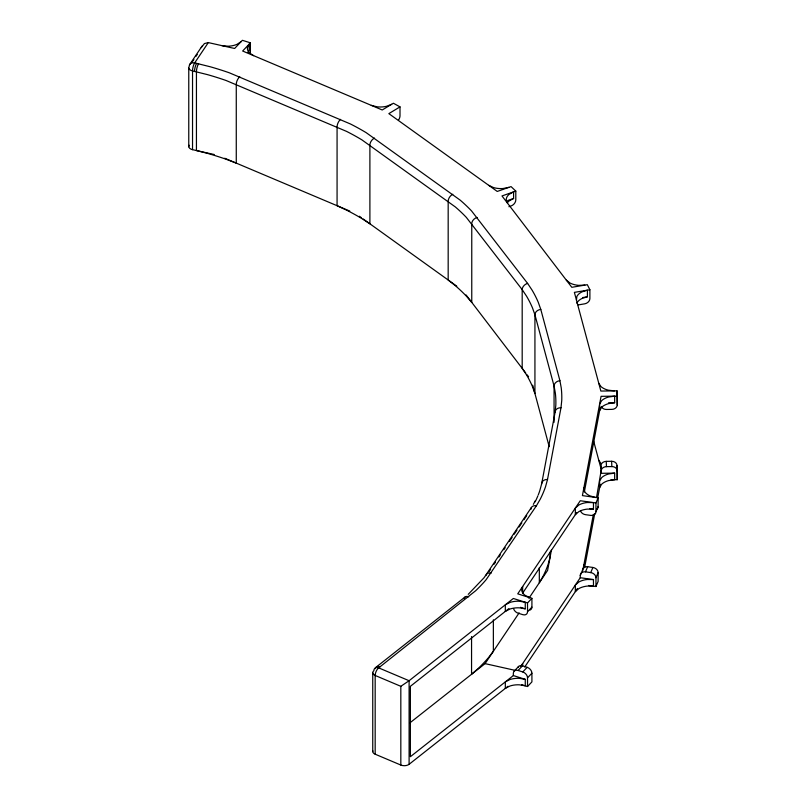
<?xml version="1.0" encoding="UTF-8"?>
<svg xmlns="http://www.w3.org/2000/svg" width="806" height="806" viewBox="0 0 806 806"><rect width="100%" height="100%" fill="white"/><g stroke="black" fill="none" stroke-linecap="round" stroke-linejoin="round"><path stroke-width="1.21" d="M538.287 494.824A236.38 136.466 0 0 0 539.738 490.854L541.632 483.932L555.102 412.249L555.818 405.257A236.38 136.466 0 0 0 555.334 393.016L554.065 386.044L534.932 314.783L532.494 307.922A236.38 136.466 0 0 0 526.54 296.165L522.187 289.626L466.331 217.388A236.38 136.466 0 0 0 455.319 206.93L361.844 139.831A236.38 136.466 0 0 0 346.509 131.368L226.143 80.519A236.38 136.466 0 0 0 207.535 74.646L192.533 70.928A5.924 3.425 0 0 1 189.148 66.495A5.924 4.514 33.9 0 1 194.679 62.898L208.311 42.597L234.627 48.481L242.384 40.3L250.404 42.829L250.404 51.634A5.39 2.116 -72.5 0 1 250.273 53.125M508.002 686.269L409.105 764.3A5.924 3.425 0 0 1 400.824 765.045L375.173 754.204L375.173 675.468A5.924 3.425 0 0 1 373.883 670.683A5.924 3.909 51.7 0 1 378.669 667.872L475.631 590.758A244.43 141.121 0 0 0 486.159 579.655L536.403 505.805L540.373 498.924A244.43 141.121 0 0 0 545.561 486.623L547.516 479.469L560.986 407.776L561.742 400.542A244.43 141.121 0 0 0 561.238 387.888L559.918 380.684L540.796 309.423L538.267 302.321A244.43 141.121 0 0 0 532.111 290.17L527.608 283.41L471.57 210.95A244.43 141.121 0 0 0 460.176 200.14L366.186 132.668A244.43 141.121 0 0 0 350.328 123.923L229.297 72.792A244.43 141.121 0 0 0 210.054 66.717L194.679 62.898A5.924 1.753 -77.4 0 0 192.533 70.928L192.533 149.664L214.235 154.52M551.465 549.843L547.606 570.406L528.877 598.324M584.35 491.952L600.238 407.383M582.839 570.356L593.367 514.339M596.601 497.111L601.075 471.107A5.39 4.393 -2.3 0 1 606.455 466.644L611.845 466.573A5.39 4.393 -2.3 0 1 617.235 470.895L617.235 479.701L610.948 479.782M584.582 567.696L594.747 513.553M597.528 498.783L600.238 484.366M580.511 510.933A5.39 4.272 22.9 0 0 585.488 514.671L590.727 515.407A5.39 4.272 22.9 0 0 595.956 511.739L595.956 502.944L598.123 497.816L582.416 495.609L601.075 396.33L617.235 396.119L617.235 404.914A5.39 4.393 -2.3 0 1 611.845 409.388L606.455 409.458A5.39 4.393 -2.3 0 1 601.336 406.486M595.956 511.739L598.123 506.611L598.123 497.816M520.807 666.361L580.26 577.711L580.26 575.514L582.416 570.386A5.39 4.272 22.9 0 1 587.655 566.729L592.884 567.464A5.39 4.272 22.9 0 1 598.123 572.592L598.123 581.388L595.956 586.516L588.652 585.488M580.26 575.514A5.39 4.272 22.9 0 1 585.488 571.847L587.655 566.729M595.956 586.516L595.956 577.721A5.39 4.272 22.9 0 0 590.727 572.592L592.884 567.464M595.956 577.721L598.123 572.592M521.855 665.343L522.641 663.62L522.641 665.776M201.258 47.635L204.402 43.574L208.311 42.597M533.34 504.344L535.275 500.758M189.702 64.52L202.115 46.023M191.858 62.475L193.883 59.453M195.908 56.43L197.258 54.415M531.426 507.427L484.094 577.68L468.215 594.354M489.202 571.464L490.592 569.399M494.068 564.22L495.458 562.155M498.934 556.986L500.325 554.911M503.79 549.742L505.181 547.677M509.352 541.471L512.132 537.33M514.208 534.227L516.989 530.086M519.074 526.983L521.855 522.852M523.94 519.749L526.711 515.608M576.743 512.556L522.641 593.125L522.641 586.526L521.694 590.073A16.352 9.44 0 0 0 524.968 595.251L529.653 597.609M409.639 723.073L485.081 663.63L519.135 612.862M524.726 667.005L577.449 588.491M247.986 52.38L249.165 50.738L249.165 44.139L247.422 47.584A16.352 9.44 0 0 0 249.497 52.964L253.608 55.654M250.404 42.829L242.646 51.02L382.235 109.979L393.399 103.239L400.008 106.886L400.008 115.681A5.39 3.043 -61.1 0 1 398.476 120.165M513.573 608.701A5.39 3.859 43.5 0 0 518.067 613.165L522.792 614.656A5.39 3.859 43.5 0 0 527.527 611.744L527.527 602.948L531.91 598.324L517.734 593.841L580.26 500.738L595.956 502.944M527.527 611.744L531.91 607.12L531.91 598.324M514.248 671.066L518.631 666.441M508.888 608.58L410.375 686.319L410.375 756.703L513.341 675.569L513.341 673.373A5.39 3.859 43.5 0 1 518.067 670.461L522.459 665.837L527.184 667.328A5.39 3.859 43.5 0 1 531.91 673.222L531.91 681.896L527.527 686.531L521.683 684.687M518.067 670.461L522.792 671.952L527.184 667.328M527.527 686.531L527.527 677.846L531.91 673.222M241.145 41.61L237.065 44.31A16.352 9.44 0 0 1 228.098 46.204L221.962 45.65M376.2 667.106L464.981 597.055M400.008 106.886L388.845 113.626L497.242 191.445L511.044 186.589L515.8 191.103L515.8 199.898A5.39 3.758 -46.5 0 1 511.195 205.913L508.898 206.719M409.105 764.3L409.105 680.727L378.669 667.872A5.924 2.861 -67.1 0 0 375.173 675.468L400.824 686.309L409.105 680.727L513.341 598.475L527.527 602.948M391.615 104.317L386.457 106.311A16.352 9.44 0 0 1 376.956 106.795L371.264 105.354M507.478 203.132L506.239 199.606A16.352 9.44 0 0 1 509.1 194.357L513.593 191.878L513.593 198.478L509.1 200.956A16.352 9.44 0 0 0 507.558 202.578M515.8 191.103L501.987 195.949L571.807 287.309L587.322 284.689L589.891 289.757L589.891 298.552A5.39 4.221 -26.9 0 1 584.723 303.822L579.544 304.698A5.39 4.221 -26.9 0 1 577.952 304.759M507.79 200.513L513.593 198.478M508.848 187.365L502.964 188.533A16.352 9.44 0 0 1 493.564 187.576L488.728 185.33M576.461 300.124L576.844 296.548A16.352 9.44 0 0 1 581.962 291.893L587.413 290.17L587.413 296.769L581.962 298.492A16.352 9.44 0 0 0 576.844 303.147M589.891 289.757L574.376 292.377L600.863 391.061L617.023 390.839L617.235 396.119M582.678 297.575L587.413 296.769M584.844 285.112L578.648 285.354A16.352 9.44 0 0 1 569.993 283.027L566.326 280.135M614.656 402.748L608.621 403.605A16.352 9.44 0 0 0 601.588 407.332L599.604 410.728L599.604 404.128L601.588 400.733A16.352 9.44 0 0 1 608.621 397.005L614.656 396.149L614.656 402.748L608.48 402.829M614.656 473.132L608.621 473.978A16.352 9.44 0 0 0 601.588 477.706L599.604 481.111L599.604 487.711L601.588 484.305A16.352 9.44 0 0 1 608.621 480.578L614.656 479.731L614.656 473.132L601.075 473.313L600.863 465.838A5.39 4.393 -2.3 0 1 606.253 461.364L611.633 461.294A5.39 4.393 -2.3 0 1 617.023 465.626L617.235 470.895M614.444 390.88L608.349 390.185A16.352 9.44 0 0 1 601.034 386.648L598.787 383.303M593.458 509.19L587.242 509.11A16.352 9.44 0 0 0 578.779 511.659L575.343 514.651L575.343 508.052L578.779 505.06A16.352 9.44 0 0 1 587.242 502.511L593.458 502.591L593.458 509.19L589.851 508.687M593.458 579.574L587.242 579.494A16.352 9.45 0 0 0 578.779 582.043L575.343 585.035L575.343 591.624L578.779 588.632A16.352 9.44 0 0 1 587.242 586.083L593.458 586.163L593.458 579.574L580.26 577.711M585.488 571.847L590.727 572.592M595.614 497.463L590.032 495.892A16.352 9.44 0 0 1 584.552 491.378L583.887 487.811L583.887 490.008M485.081 663.63L515.316 670.401M525.26 608.832L519.296 607.825A16.352 9.44 0 0 0 509.986 609.024L505.322 611.401L505.322 604.802L509.986 602.425A16.352 9.44 0 0 1 519.296 601.226L525.26 602.233L525.26 608.832L520.495 607.331M525.26 679.337L519.296 678.33A16.352 9.43 0 0 0 509.986 679.518L505.322 681.886L505.322 688.374L509.986 686.007A16.352 9.44 0 0 1 519.296 684.808L525.26 685.815L525.26 679.337L513.341 675.569M224.723 158.238L349.774 211.071M359.375 216.25L361.29 217.63M363.204 219L456.78 286.18M601.034 463.631L598.787 460.286M466.08 294.946L525.744 373.017M527.164 374.881L528.585 376.734M593.609 440.993L600.863 468.034L600.863 465.838M532.706 385.208L549.198 446.665M617.235 404.914L617.023 390.839M617.235 479.701L617.023 465.626M611.633 461.294L611.845 466.573M606.253 461.364L606.455 466.644M583.887 566.568L583.887 564.784L583.887 566.991M554.065 422.284L554.065 386.044A5.924 4.786 -15 0 1 559.918 380.684M550.075 552.241L550.075 557.268L548.181 564.19A236.37 136.405 -0.2 0 1 543.163 576.088L539.325 582.748L539.325 567.666M493.363 619.824L493.363 651.288L488.426 657.696A236.37 137.06 0.4 0 1 478.25 668.436L471.56 674.279L471.56 636.528M400.824 686.309L400.824 765.045M372.745 672.849L372.745 751.585M188.765 68.006L188.765 146.742M198.588 63.775A5.924 1.753 -77.4 0 0 196.442 71.794L196.442 150.541L207.535 153.382A236.38 136.466 0 0 1 226.143 159.266L236.269 163.124L236.269 84.378A5.924 2.861 -67.1 0 1 239.775 76.782M194.548 71.371A5.924 1.753 -77.4 0 1 196.684 63.342M192.533 149.664A5.924 3.425 0 0 1 189.148 145.231M598.123 506.611A5.39 4.272 22.9 0 1 597.125 509.06M522.792 671.952A5.39 3.859 43.5 0 1 527.527 677.846M531.91 607.12A5.39 3.859 43.5 0 1 529.965 610.061M517.966 667.449A5.39 3.859 43.5 0 1 522.459 665.837M375.173 754.204A5.924 3.425 0 0 1 372.846 750.819M541.632 483.932A5.924 4.806 10.6 0 1 547.516 479.469M555.102 412.249A5.924 4.806 10.6 0 1 560.986 407.776M452.791 194.276A5.924 3.768 -54.3 0 0 448.176 201.258L448.176 279.994L455.319 285.667A236.38 136.466 0 0 1 466.331 296.124L471.762 302.391L471.762 223.655A5.924 4.423 -37.4 0 1 477.192 217.439M374.518 138.088A5.924 3.768 -54.3 0 0 369.894 145.07L369.894 223.806L361.844 218.567A236.38 136.466 0 0 0 346.509 210.104L337.069 205.701L337.069 126.965A5.924 2.861 -67.1 0 1 340.565 119.359M540.796 309.423A5.924 4.786 -15 0 0 534.932 314.783L534.932 393.519L532.494 386.658A236.38 136.466 0 0 0 526.54 374.901L522.187 368.362L522.187 289.626A5.924 4.423 -37.4 0 1 527.608 283.41M375.284 668.658A5.924 3.909 51.7 0 1 379.938 666.864M464.055 598.606A5.924 3.909 51.7 0 1 468.719 596.813M530.882 509.402A5.924 4.514 33.9 0 1 536.403 505.805M485.877 575.595A5.924 4.514 33.9 0 1 491.257 573.036M537.874 495.831A236.38 136.466 0 0 1 535.204 501.785"/></g></svg>
